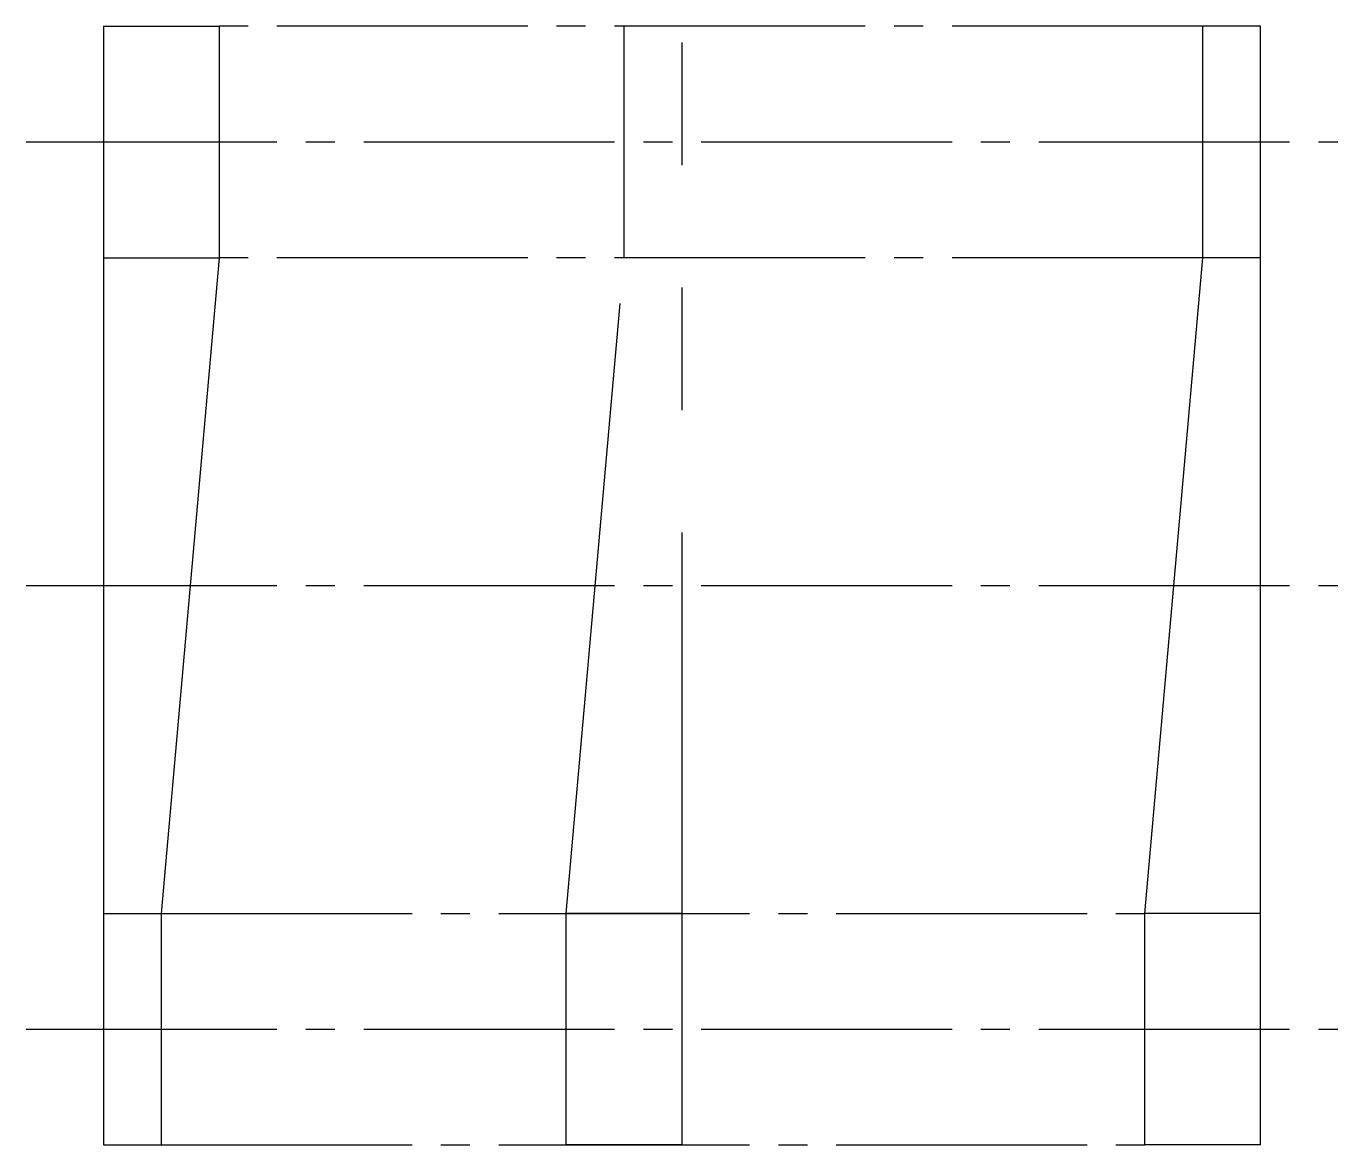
# Model space of a CAD drawing. Extents: x 5.1 to 79.4, y 5 to 63.8.
# Drawn here: x 62.4 to 79.4, y 49.34 to 63.84 of the extents above; entities outside this region: 2.
import ezdxf

# ---------------------------------------------------------------- set-up
doc = ezdxf.new("R2010")
doc.units = 0
doc.header["$LTSCALE"] = 0.25
doc.linetypes.add('CENTER', pattern=[17.5, 13, -1.5, 1.5, -1.5])
doc.linetypes.add('PHANTOM', pattern=[63.5, 31.75, -6.35, 6.35, -6.35, 6.35, -6.35])
doc.layers.get('0').update_dxf_attribs({"linetype": 'CONTINUOUS'})
doc.layers.add('CENTER', color=1, linetype='CENTER')

msp = doc.modelspace()

# ---------------------------------------------------------------- linework, layer by layer
for p, q in [((63.396, 63.841), (63.396, 49.341)), ((63.396, 63.841), (64.896, 63.841)), ((64.896, 63.841), (64.896, 60.841)), ((77.646, 60.841), (77.646, 63.841)), ((78.396, 63.841), (77.646, 63.841)), ((78.396, 49.341), (78.396, 63.841)), ((63.396, 60.841), (64.896, 60.841)), ((64.896, 60.841), (64.146, 52.341)), ((76.896, 52.341), (77.646, 60.841)), ((78.396, 60.841), (77.646, 60.841)), ((78.396, 56.591), (78.396, 56.591)), ((78.396, 52.966), (78.396, 52.967)), ((63.396, 52.341), (64.146, 52.341)), ((64.146, 52.341), (64.146, 49.341)), ((76.896, 49.341), (76.896, 52.341)), ((78.396, 52.341), (76.896, 52.341)), ((63.396, 49.341), (64.146, 49.341)), ((78.396, 49.341), (76.896, 49.341))]:
    msp.add_line(p, q)
at = {"color": 3, "linetype": 'CENTER'}
for p, q in [((77.646, 63.841), (64.896, 63.841)), ((77.646, 60.841), (64.896, 60.841)), ((64.146, 52.341), (76.896, 52.341)), ((64.146, 49.341), (76.896, 49.341))]:
    msp.add_line(p, q, dxfattribs=at)
at = {"color": 3, "linetype": 'PHANTOM'}
for p, q in [((70.146, 60.841), (70.146, 63.841)), ((70.896, 63.841), (70.146, 63.841)), ((70.896, 49.341), (70.896, 63.841)), ((69.396, 52.341), (70.146, 60.841)), ((70.896, 60.841), (70.146, 60.841)), ((69.396, 49.341), (69.396, 52.341)), ((70.896, 52.341), (69.396, 52.341)), ((70.896, 49.341), (69.396, 49.341))]:
    msp.add_line(p, q, dxfattribs=at)
at = {"layer": 'CENTER', "color": 1, "linetype": 'CENTER'}
for p, q in [((62.396, 62.341), (79.396, 62.341)), ((62.396, 56.591), (79.396, 56.591)), ((62.396, 50.841), (79.396, 50.841))]:
    msp.add_line(p, q, dxfattribs=at)

# ---------------------------------------------------------------- texts
for s, p in [('SWR14.5-15', (5, 12.5)), ('SWR145', (5, 5))]:
    msp.add_text(s, height=2).set_placement(p)

doc.saveas('drawing.dxf')
